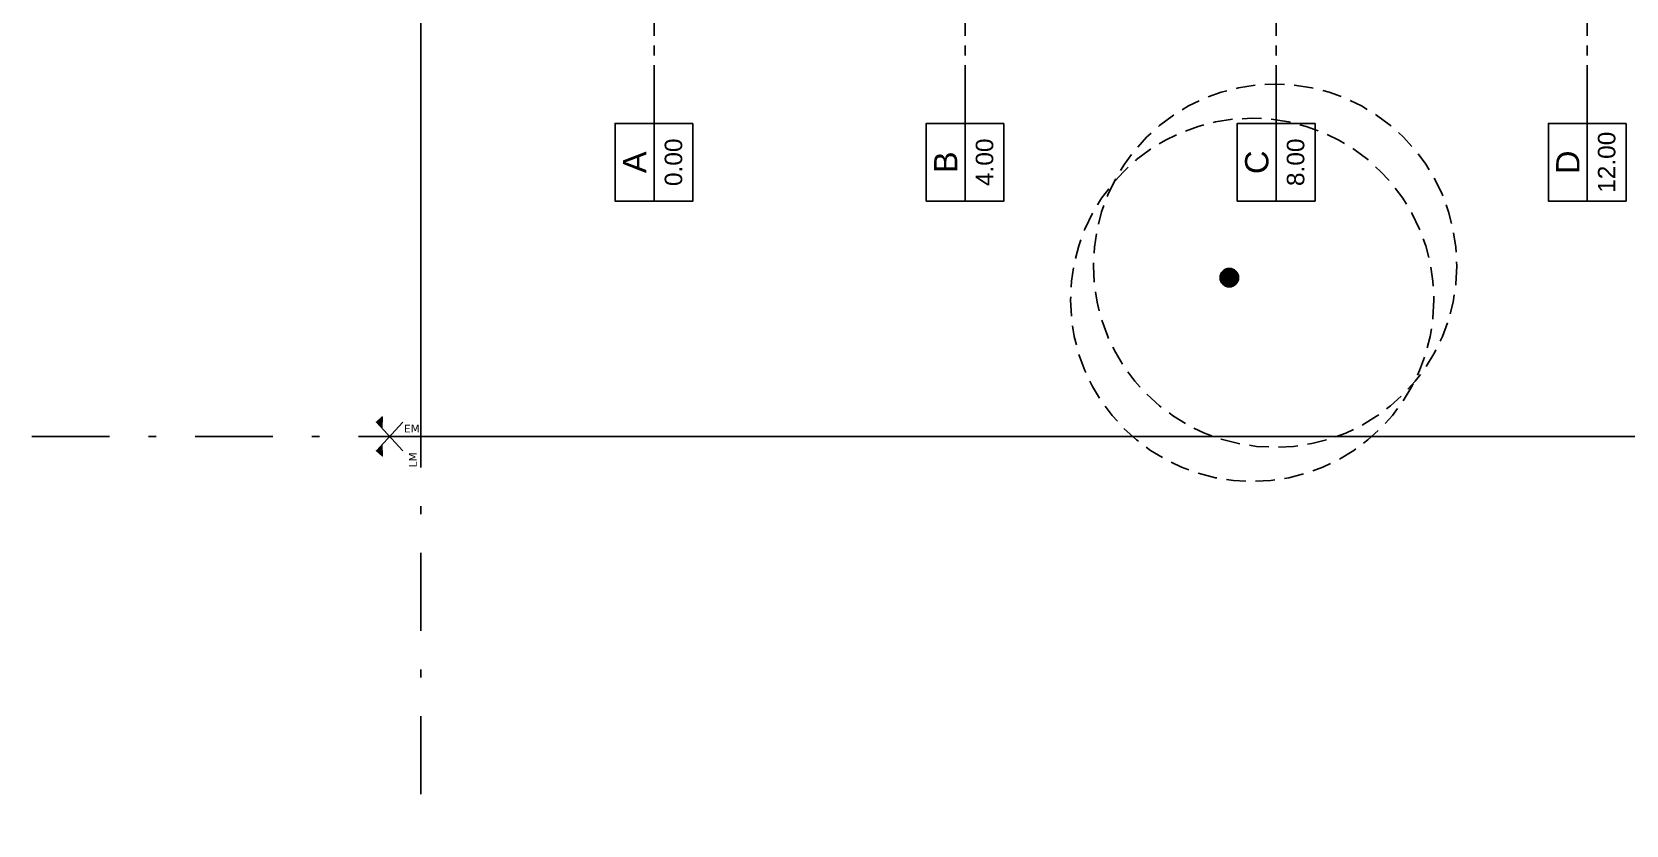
# Model space of a CAD drawing. Header units: inches. Extents: x -5 to 57, y -105 to 48.
# Drawn here: x -5 to 15.5, y -5 to 5.2 of the extents above; entities that cross this region are included whole.
import ezdxf

# ---------------------------------------------------------------- set-up
doc = ezdxf.new("R2010")
doc.units = ezdxf.units.IN
doc.header["$MEASUREMENT"] = 0
for name, pattern in [('CENTER2', [1.125, 0.75, -0.125, 0.125, -0.125]), ('CONTINUA', [0]), ('DASHDOT', [25.4, 12.7, -6.35, 0, -6.35]), ('DASHDOTX2', [2, 1, -0.5, 0, -0.5]), ('DASHED2', [0.375, 0.25, -0.125]), ('DIVIDEX2', [63.5, 25.4, -12.7, 0, -12.7, 0, -12.7])]:
    doc.linetypes.add(name, pattern=pattern)
for name, color, linetype in [('Al-Proyecciones', 1, 'DASHED2'), ('EJES-Estructura', 3, 'CENTER2'), ('EJES-Terreno', 2, 'DIVIDEX2'), ('EQ-Fijo', 1, 'Continuous'), ('HTC-Plantas', 8, 'Continuous'), ('TXT-Estructura', 4, 'DASHDOT'), ('Z_SKP', 7, 'Continuous')]:
    doc.layers.add(name, color=color, linetype=linetype)
doc.styles.get("Standard").update_dxf_attribs({"font": 'arial.ttf'})

# ---------------------------------------------------------------- blocks, each defined once
blk = doc.blocks.new('skp')
for p, q in [((0, 0), (0, 35)), ((0, 35), (25, 35))]:
    blk.add_line(p, q)
blk = doc.blocks.new('casilleros')
at = {"color": 4, "linetype": 'Continuous', "ltscale": 0.7}
blk.add_line((-0.5, 0), (0.5, 0), dxfattribs=at)
blk.add_lwpolyline([(0.5, -0.5), (-0.5, -0.5), (-0.5, 0.5), (0.5, 0.5)], close=True, dxfattribs=at)
blk = doc.blocks.new('eje')
h = blk.add_hatch(color=256)
h.dxf.hatch_style = 1
h.paths.add_polyline_path([(-277.836, -131.917), (-277.829, -132.058), (-277.762, -131.984)])
h = blk.add_hatch(color=256)
h.dxf.hatch_style = 1
h.paths.add_polyline_path([(-277.762, -132.353), (-277.829, -132.279), (-277.836, -132.42)])
at = {"linetype": 'CONTINUA'}
for points in [[(-277.829, -132.058), (-277.836, -131.917), (-277.762, -131.984), (-278.1, -132.353)], [(-277.829, -132.279), (-277.836, -132.42), (-277.762, -132.353), (-278.1, -131.984)]]:
    blk.add_lwpolyline(points, dxfattribs=at)

msp = doc.modelspace()

# ---------------------------------------------------------------- hatches: boundary and pattern name
at = {"layer": 'HTC-Plantas'}
h = msp.add_hatch(color=256, dxfattribs=at)
h.dxf.hatch_style = 1
edge = h.paths.add_edge_path()
edge.add_arc((10.397, 2.041), 0.119, 0, 360)

# ---------------------------------------------------------------- linework, layer by layer
at = {"layer": 'Al-Proyecciones'}
for centre in [(10.986, 2.195), (10.692, 1.756)]:
    msp.add_circle(centre, 2.336, dxfattribs=at)
at = {"layer": 'EJES-Estructura'}
for p, q in [((3, 4.025), (3, 25.25)), ((7, 4.025), (7, 25.25)), ((11, 4.025), (11, 25.25)), ((15, 4.025), (15, 25.25))]:
    msp.add_line(p, q, dxfattribs=at)
at = {"layer": 'EJES-Terreno', "linetype": 'DASHDOTX2'}
for p, q in [((0, 30), (0, -5)), ((-5, 0), (40, 0))]:
    msp.add_line(p, q, dxfattribs=at)
at = {"layer": 'EQ-Fijo'}
msp.add_circle((10.397, 2.041), 0.119, dxfattribs=at)

# ---------------------------------------------------------------- block references
at = {"layer": 'EJES-Terreno', "linetype": 'CONTINUA', "xscale": -1}
msp.add_blockref('eje', (-278.331, 132.168), dxfattribs=at)
at = {"layer": 'TXT-Estructura', "rotation": 89.99999999999999}
for p in [(3, 3.525), (7, 3.525), (11, 3.525), (15, 3.525)]:
    msp.add_blockref('casilleros', p, dxfattribs=at)
at = {"layer": 'Z_SKP', "rotation": 89.99999999999999}
msp.add_blockref('skp', (35, 0), dxfattribs=at)

# ---------------------------------------------------------------- texts
at = {"layer": 'EJES-Terreno', "linetype": 'CONTINUA', "insert": (-0.085, 0.05), "char_height": 0.1, "attachment_point": 8}
msp.add_mtext_dynamic_manual_height_columns('\\pxql;{\\fVerdana|b0|i0|c0|p34;EM}', width=0.26214, gutter_width=12.5, heights=[0], dxfattribs=at)
at = {"layer": 'EJES-Terreno', "linetype": 'CONTINUA', "insert": (-0.05, -0.269), "char_height": 0.1, "attachment_point": 8, "rotation": 90}
msp.add_mtext_dynamic_manual_height_columns('\\pxql;{\\fVerdana|b0|i0|c0|p34;LM}', width=0.26214, gutter_width=12.5, heights=[0], dxfattribs=at)
at = {"layer": 'TXT-Estructura', "ltscale": 0.7, "attachment_point": 1, "rotation": 90}
for s, insert, char_height in [('\\pxqc;12.00', (15.137, 3.025), 0.225), ('\\pxqc;0.00', (3.137, 3.025), 0.225), ('\\pxqc;4.00', (7.137, 3.025), 0.225), ('\\pxqc;8.00', (11.137, 3.025), 0.225), ('\\pxqc;A', (2.6, 3.025), 0.3), ('\\pxqc;B', (6.6, 3.025), 0.3), ('\\pxqc;C', (10.6, 3.025), 0.3), ('\\pxqc;D', (14.6, 3.025), 0.3)]:
    msp.add_mtext_dynamic_manual_height_columns(s, width=1, gutter_width=12.5, heights=[0], dxfattribs=dict(at, insert=insert, char_height=char_height))

doc.saveas('drawing.dxf')
